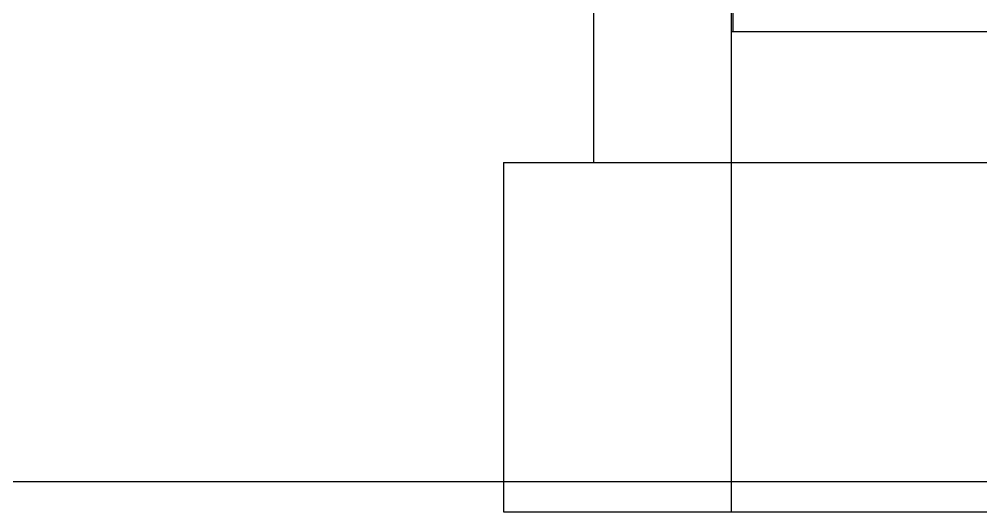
# Model space of a CAD drawing. Header units: millimetres. Extents: x 0 to 36.4, y -3.4 to 62.
# Drawn here: x 27.276 to 31.821, y 52.499 to 54.827 of the extents above; entities that cross this region are included whole.
import ezdxf

# ---------------------------------------------------------------- set-up
doc = ezdxf.new("R2010")
doc.units = ezdxf.units.MM

msp = doc.modelspace()

# ---------------------------------------------------------------- linework, layer by layer
at = {"color": 7, "linetype": 'Continuous'}
for p, q in [((30.6506, 54.7692), (30.6506, 59.8692)), ((30.6406, 59.7992), (30.6406, 52.4992)), ((29.9906, 55.3492), (29.9906, 54.1492)), ((30.6406, 54.7692), (32.7406, 54.7692)), ((30.6406, 54.7692), (30.6406, 52.4992)), ((29.5656, 54.1492), (35.9156, 54.1492)), ((29.5656, 54.1492), (29.5656, 52.4992)), ((0, 52.642), (29.5656, 52.642)), ((29.5656, 52.642), (35.9156, 52.642)), ((29.5656, 52.4992), (35.9156, 52.4992))]:
    msp.add_line(p, q, dxfattribs=at)

doc.saveas('drawing.dxf')
